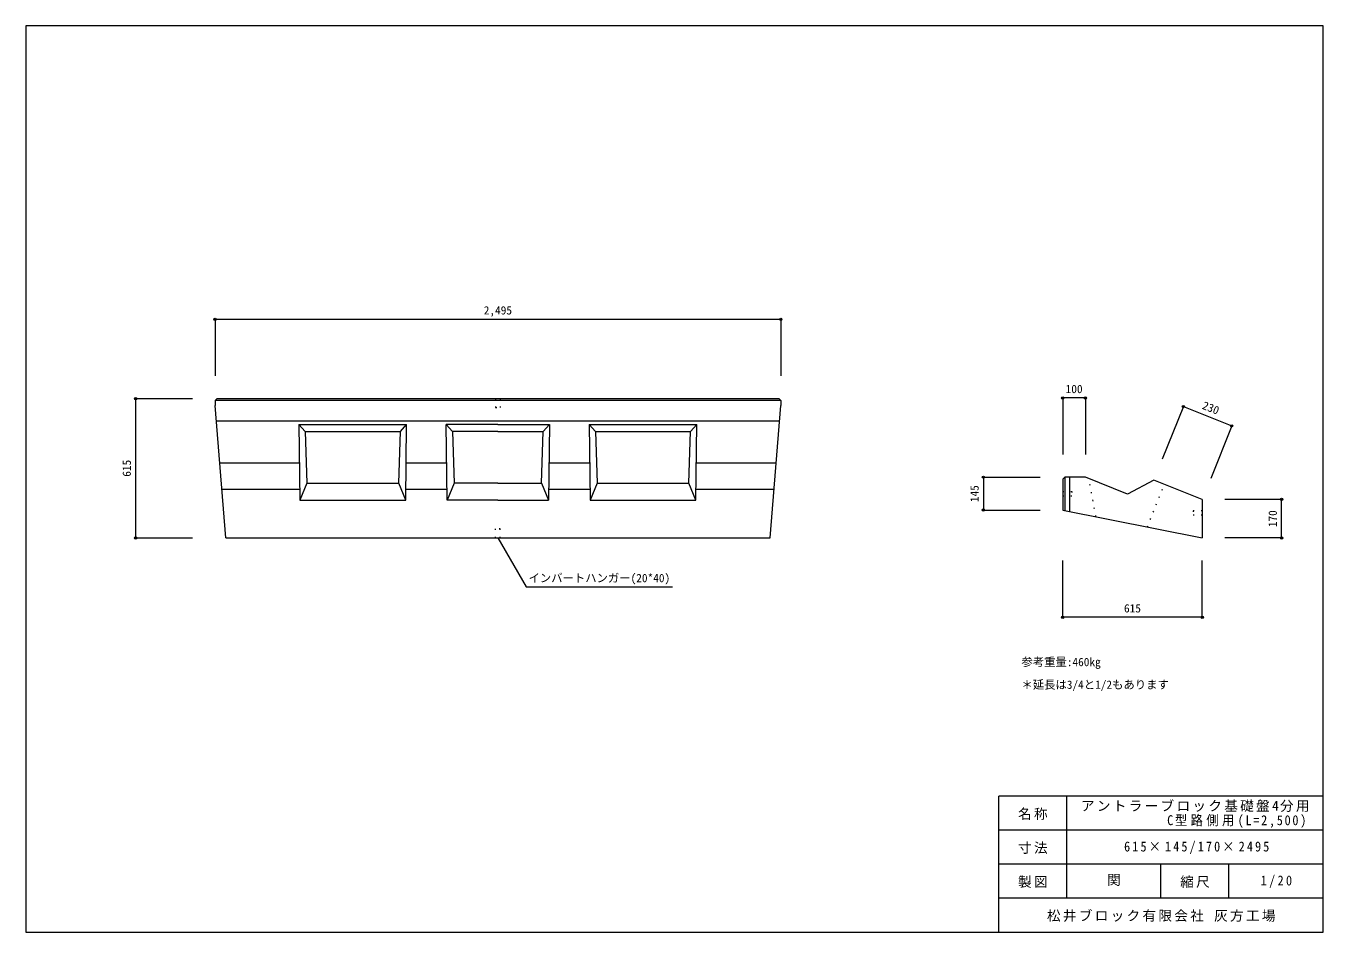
# Model space of a CAD drawing. Units: millimetres, scale not verified. Extents: x 110 to 5830, y 100 to 4099.
import ezdxf
from ezdxf.enums import TextEntityAlignment as Align

# ---------------------------------------------------------------- set-up
doc = ezdxf.new("R2010")
doc.units = ezdxf.units.MM
doc.header["$LTSCALE"] = 20
doc.header["$PDMODE"] = 32
doc.header["$PDSIZE"] = 10
doc.linetypes.add('DOTTED', pattern=[1.75, 0.25, -1.5])
for name, color, linetype, lineweight in [('_0-0_', 7, 'Continuous', 18), ('_0-1_', 7, 'Continuous', 18), ('_0-2_', 4, 'Continuous', 9)]:
    doc.layers.add(name, color=color, linetype=linetype, lineweight=lineweight)
doc.styles.add('ＭＳ ゴシック', font='')
doc.styles.get('ＭＳ ゴシック').set_extended_font_data('MS Gothic')

msp = doc.modelspace()

# ---------------------------------------------------------------- linework, layer by layer
at = {"layer": '_0-0_'}
for p, q in [((110, 4099), (110, 100)), ((5830, 4099), (110, 4099)), ((5830, 100), (5830, 4099)), ((5830, 700), (4400, 700)), ((4400, 100), (4400, 700)), ((4700, 250), (4700, 700)), ((5830, 550), (4400, 550)), ((5830, 400), (4400, 400)), ((5115, 250), (5115, 400)), ((5415, 250), (5415, 400)), ((5830, 250), (4400, 250)), ((110, 100), (5830, 100))]:
    msp.add_line(p, q, dxfattribs=at)
at = {"layer": '_0-1_'}
for p, q in [((952.78, 2454.5), (943.78, 2445.5)), ((3438.78, 2445.5), (943.78, 2445.5)), ((943.78, 2445.5), (943.78, 2424.5)), ((991.28, 1839.5), (943.78, 2424.5)), ((952.78, 2454.5), (3429.78, 2454.5)), ((3391.28, 1839.5), (3438.78, 2424.5)), ((3429.78, 2454.5), (3438.78, 2445.5)), ((3438.78, 2445.5), (3438.78, 2424.5)), ((3433.1, 2354.5), (949.46, 2354.5)), ((1313.78, 2339.5), (1341.28, 2308.5)), ((1313.78, 2339.5), (1788.78, 2339.5)), ((1313.78, 2339.5), (1317.78, 2006.5)), ((1341.28, 2308.5), (1761.28, 2308.5)), ((1341.28, 2308.5), (1348.78, 2081.5)), ((1753.78, 2081.5), (1761.28, 2308.5)), ((1761.28, 2308.5), (1788.78, 2339.5)), ((1784.78, 2006.5), (1788.78, 2339.5)), ((2191.28, 2339.5), (1963.78, 2339.5)), ((1967.78, 2006.5), (1963.78, 2339.5)), ((1991.28, 2308.5), (1963.78, 2339.5)), ((2191.28, 2308.5), (1991.28, 2308.5)), ((1991.28, 2308.5), (1998.78, 2081.5)), ((2191.28, 2339.5), (2418.78, 2339.5)), ((2191.28, 2308.5), (2391.28, 2308.5)), ((2383.78, 2081.5), (2391.28, 2308.5)), ((2391.28, 2308.5), (2418.78, 2339.5)), ((2418.78, 2339.5), (2414.78, 2006.5)), ((2593.78, 2339.5), (2597.78, 2006.5)), ((2593.78, 2339.5), (3068.78, 2339.5)), ((2593.78, 2339.5), (2621.28, 2308.5)), ((2621.28, 2308.5), (2628.78, 2081.5)), ((2621.28, 2308.5), (3041.28, 2308.5)), ((3033.78, 2081.5), (3041.28, 2308.5)), ((3041.28, 2308.5), (3068.78, 2339.5)), ((3064.78, 2006.5), (3068.78, 2339.5)), ((1315.83, 2168.8), (964.54, 2168.8)), ((1965.83, 2168.8), (1786.73, 2168.8)), ((2595.83, 2168.8), (2416.73, 2168.8)), ((3418.02, 2168.8), (3066.73, 2168.8)), ((1348.78, 2081.5), (1317.78, 2006.5)), ((1348.78, 2081.5), (1753.78, 2081.5)), ((1784.78, 2006.5), (1753.78, 2081.5)), ((1998.78, 2081.5), (1967.78, 2006.5)), ((2191.28, 2081.5), (1998.78, 2081.5)), ((2191.28, 2081.5), (2383.78, 2081.5)), ((2383.78, 2081.5), (2414.78, 2006.5)), ((2628.78, 2081.5), (2597.78, 2006.5)), ((2628.78, 2081.5), (3033.78, 2081.5)), ((3064.78, 2006.5), (3033.78, 2081.5)), ((4682.26, 2098.5), (4691.26, 2107.5)), ((4682.26, 2098.5), (4682.26, 1962.5)), ((4691.26, 2107.5), (4691.26, 1960.7)), ((4782.26, 2107.5), (4691.26, 2107.5)), ((4712.26, 2107.5), (4712.26, 1956.5)), ((4967.95, 2033.22), (4782.26, 2107.5)), ((5084.01, 2094.5), (4967.95, 2033.22)), ((5297.26, 2009.2), (5084.01, 2094.5)), ((1317.22, 2052.75), (973.96, 2052.75)), ((1317.78, 2006.5), (1784.78, 2006.5)), ((1967.22, 2052.75), (1785.33, 2052.75)), ((2191.28, 2006.5), (1967.78, 2006.5)), ((2191.28, 2006.5), (2414.78, 2006.5)), ((2597.22, 2052.75), (2415.33, 2052.75)), ((2597.78, 2006.5), (3064.78, 2006.5)), ((3408.59, 2052.75), (3065.33, 2052.75)), ((5297.26, 2009.2), (5297.26, 1839.5)), ((4682.26, 1962.5), (5297.26, 1839.5)), ((991.28, 1839.5), (3391.28, 1839.5))]:
    msp.add_line(p, q, dxfattribs=at)
at = {"layer": '_0-1_', "linetype": 'DOTTED'}
for p, q in [((2181.28, 2454.5), (2181.28, 2414.5)), ((2181.28, 2414.5), (2201.28, 2414.5)), ((2201.28, 2454.5), (2201.28, 2414.5)), ((4828.26, 1933.3), (4797.26, 2101.5)), ((5055.26, 1887.9), (5130.26, 2076)), ((4682.26, 2045), (4722.26, 2045)), ((4682.26, 2025), (4722.26, 2025)), ((4722.26, 2045), (4722.26, 2025)), ((5297.26, 1959.5), (5257.26, 1959.5)), ((5257.26, 1959.5), (5257.26, 1939.5)), ((5297.26, 1939.5), (5257.26, 1939.5)), ((2201.28, 1879.5), (2181.28, 1879.5)), ((2181.28, 1839.5), (2181.28, 1879.5)), ((2201.28, 1839.5), (2201.28, 1879.5))]:
    msp.add_line(p, q, dxfattribs=at)
at = {"layer": '_0-2_'}
for p, q in [((943.78, 2804.5), (3438.78, 2804.5)), ((943.78, 2804.5), (943.78, 2554.5)), ((3438.78, 2804.5), (3438.78, 2554.5)), ((593.78, 2454.5), (593.78, 1839.5)), ((593.78, 2454.5), (843.78, 2454.5)), ((4782.26, 2457.5), (4682.26, 2457.5)), ((4682.26, 2457.5), (4682.26, 2207.5)), ((4782.26, 2457.5), (4782.26, 2207.5)), ((5214, 2419.47), (5121.15, 2187.35)), ((5214, 2419.47), (5427.24, 2334.17)), ((5427.24, 2334.17), (5334.39, 2102.05)), ((4332.26, 2107.5), (4332.26, 1962.5)), ((4332.26, 2107.5), (4582.26, 2107.5)), ((5647.26, 2009.2), (5397.26, 2009.2)), ((5647.26, 1839.5), (5647.26, 2009.2)), ((4332.26, 1962.5), (4582.26, 1962.5)), ((593.78, 1839.5), (843.78, 1839.5)), ((5647.26, 1839.5), (5397.26, 1839.5)), ((4682.26, 1489.5), (4682.26, 1739.5)), ((5297.26, 1489.5), (5297.26, 1739.5)), ((5297.26, 1489.5), (4682.26, 1489.5))]:
    msp.add_line(p, q, dxfattribs=at)
at = {"layer": '_0-2_', "color": 7, "lineweight": 18}
for p, q in [((2191.28, 1839.5), (2316.28, 1622.99)), ((2316.28, 1622.99), (2961.28, 1622.99))]:
    msp.add_line(p, q, dxfattribs=at)
at = {"layer": '_0-2_'}
for p in [(943.78, 2804.5), (3438.78, 2804.5), (4682.26, 2457.5), (4782.26, 2457.5), (593.78, 2454.5), (5214, 2419.47), (5427.24, 2334.17), (4332.26, 2107.5), (5647.26, 2009.2), (4332.26, 1962.5), (593.78, 1839.5), (5647.26, 1839.5), (4682.26, 1489.5), (5297.26, 1489.5)]:
    msp.add_point(p, dxfattribs=at)

# ---------------------------------------------------------------- texts
at = {"layer": '_0-0_', "color": 4, "style": 'ＭＳ ゴシック'}
for s, p in [('参考重量:460㎏', (4500, 1262.5)), ('＊延長は3/4と1/2もあります', (4500, 1162.5))]:
    msp.add_text(s, height=36.66, dxfattribs=at).set_placement(p, align=Align.BOTTOM_LEFT)
at = {"layer": '_0-0_', "style": 'ＭＳ ゴシック'}
msp.add_text('関', height=43.99, dxfattribs=at).set_placement((4877.5, 295), align=Align.BOTTOM_LEFT)
at = {"layer": '_0-0_', "char_height": 43.99, "attachment_point": 7, "style": 'ＭＳ ゴシック'}
for s, insert in [('\\T1.17;アントラーブロック基礎盤4分用', (4762.5, 630)), ('\\T1.17;名称', (4485, 595)), ('\\T1.28;\\W0.9;C型路側用(L=2,500)', (5142.5, 560)), ('\\T1.17;寸法', (4485, 445)), ('\\T1.34;\\W0.9;615×145/170×2495', (4952.5, 445)), ('\\T1.17;製図', (4485, 295)), ('\\T1.17;縮尺', (5200, 295)), ('\\T1.38;\\W0.9;1/20', (5555, 295)), ('\\T1.17;松井ブロック有限会社\\~灰方工場', (4612.5, 145))]:
    msp.add_mtext(s, dxfattribs=dict(at, insert=insert))
at = {"layer": '_0-2_', "style": 'ＭＳ ゴシック'}
for s, p in [('2,495', (2128.78, 2814.5)), ('100', (4694.76, 2467.5)), ('インバートハンガー(20*40)', (2326.28, 1632.99)), ('615', (4952.26, 1499.5))]:
    msp.add_text(s, height=36.66, dxfattribs=at).set_placement(p, align=Align.BOTTOM_LEFT)
for s, rotation, p in [('230', 338.199, (5289.52, 2400.03)), ('615', 90, (583.78, 2109.5)), ('145', 90, (4322.26, 1997.5)), ('170', 90, (5637.26, 1886.85))]:
    msp.add_text(s, height=36.66, rotation=rotation, dxfattribs=at).set_placement(p, align=Align.BOTTOM_LEFT)

doc.saveas('drawing.dxf')
